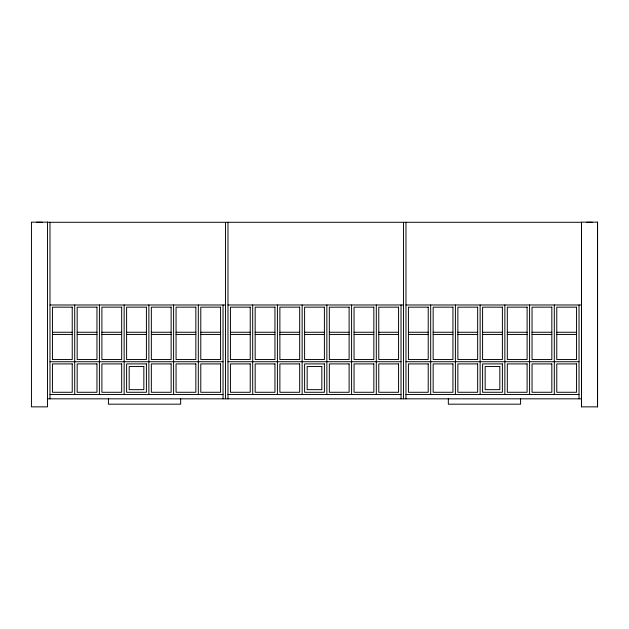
<?xml version="1.0" encoding="UTF-8"?>
<svg xmlns="http://www.w3.org/2000/svg" width="629" height="629" viewBox="0 0 629 629"><rect width="100%" height="100%" fill="white"/><g stroke="black" fill="none" stroke-linecap="round" stroke-linejoin="round"><path stroke-width="0.94" d="M108.424 398.825L108.424 404.18L180.665 404.188L180.665 398.825M581.487 406.861L581.487 222.139L597.55 222.139L597.55 406.853L581.487 406.861L581.487 222.296L47.513 222.296M597.55 406.861L597.55 222.139M36.804 222.296L42.159 222.296M586.841 222.296L592.196 222.296M49.982 304.986L225.504 304.986M227.973 304.986L403.496 304.979M405.964 304.979L581.487 304.979M52.443 332.261L72.233 332.261M77.17 332.261L96.96 332.261M101.89 332.261L121.68 332.261M126.61 332.261L146.408 332.261M151.337 332.261L171.127 332.261M176.057 332.261L195.847 332.261M200.785 332.261L220.575 332.261M230.434 332.261L250.224 332.261M255.162 332.261L274.952 332.261M279.881 332.261L299.671 332.261M304.601 332.261L324.399 332.261M329.329 332.261L349.119 332.261M354.048 332.261L373.838 332.261M378.776 332.261L398.566 332.261M408.425 332.261L428.215 332.261M433.153 332.261L452.943 332.261M457.873 332.261L477.663 332.261M482.592 332.261L502.39 332.261M507.32 332.261L527.11 332.261M532.04 332.261L551.83 332.261M556.767 332.261L576.557 332.261M52.443 334.447L72.233 334.447M77.17 334.447L96.96 334.447M101.89 334.447L121.68 334.447M126.61 334.447L146.408 334.447M151.337 334.447L171.127 334.447M176.057 334.447L195.847 334.447M200.785 334.447L220.575 334.447M230.434 334.447L250.224 334.447M255.162 334.447L274.952 334.447M279.881 334.447L299.671 334.447M304.601 334.447L324.399 334.447M329.329 334.447L349.119 334.447M354.048 334.447L373.838 334.447M378.776 334.447L398.566 334.447M408.425 334.447L428.215 334.447M433.153 334.447L452.943 334.447M457.873 334.447L477.663 334.447M482.592 334.447L502.39 334.447M507.32 334.447L527.11 334.447M532.04 334.447L551.83 334.447M556.767 334.447L576.557 334.447M49.982 361.73L223.036 361.73M227.973 361.73L401.027 361.722M405.964 361.722L579.018 361.722M49.982 394.462L223.036 394.462M227.973 394.462L401.027 394.462M405.964 394.462L579.018 394.462M47.513 398.833L581.487 398.825M579.018 304.979L579.018 398.825M554.298 304.979L554.298 394.462M529.579 304.979L529.579 394.462M520.584 398.825L520.576 404.18L448.335 404.188L448.335 398.825M504.851 304.979L504.851 394.462M480.131 304.979L480.131 394.462M455.404 304.979L455.404 394.462M430.684 304.979L430.684 394.462M405.964 222.296L405.964 398.825M403.496 222.296L403.496 398.825M401.027 304.979L401.027 398.825M376.307 304.979L376.307 394.462M351.587 304.986L351.587 394.462M326.86 304.986L326.86 394.462M302.14 304.986L302.14 394.462M277.413 304.986L277.413 394.462M252.693 304.986L252.693 394.462M227.973 222.296L227.973 398.825M225.504 222.296L225.504 398.825M223.036 304.986L223.036 398.825M198.316 304.986L198.316 394.462M173.596 304.986L173.596 394.462M148.869 304.986L148.869 394.462M124.149 304.986L124.149 394.462M99.421 304.986L99.421 394.462M74.702 304.986L74.702 394.462M49.982 222.296L49.982 398.833M47.513 222.147L31.45 222.147L31.45 406.861L47.513 406.861L47.513 222.147M72.233 307.164L52.443 307.164L52.443 359.544L72.233 359.544L72.233 307.164M96.96 307.164L77.17 307.164L77.17 359.544L96.96 359.544L96.96 307.164M121.68 307.164L101.89 307.164L101.89 359.544L121.68 359.544L121.68 307.164M146.408 307.164L126.61 307.164L126.61 359.544L146.408 359.544L146.408 307.164M171.127 307.164L151.337 307.164L151.337 359.544L171.127 359.544L171.127 307.164M195.847 307.164L176.057 307.164L176.057 359.544L195.847 359.544L195.847 307.164M220.575 307.164L200.785 307.164L200.785 359.544L220.575 359.544L220.575 307.164M250.224 307.164L230.434 307.164L230.434 359.544L250.224 359.544L250.224 307.164M274.952 307.164L255.162 307.164L255.162 359.544L274.952 359.544L274.952 307.164M299.671 307.164L279.881 307.164L279.881 359.544L299.671 359.544L299.671 307.164M324.399 307.164L304.601 307.164L304.601 359.544L324.399 359.544L324.399 307.164M349.119 307.164L329.329 307.164L329.329 359.544L349.119 359.544L349.119 307.164M373.838 307.164L354.048 307.164L354.048 359.544L373.838 359.544L373.838 307.164M398.566 307.164L378.776 307.164L378.776 359.544L398.566 359.544L398.566 307.164M428.215 307.164L408.425 307.164L408.425 359.544L428.215 359.544L428.215 307.164M452.943 307.164L433.153 307.164L433.153 359.544L452.943 359.544L452.943 307.164M477.663 307.164L457.873 307.164L457.873 359.544L477.663 359.544L477.663 307.164M502.39 307.164L482.592 307.164L482.592 359.544L502.39 359.544L502.39 307.164M527.11 307.164L507.32 307.164L507.32 359.544L527.11 359.544L527.11 307.164M551.83 307.164L532.04 307.164L532.04 359.544L551.83 359.544L551.83 307.164M576.557 307.164L556.767 307.164L556.767 359.544L576.557 359.544L576.557 307.164M72.233 363.908L52.443 363.908L52.443 392.284L72.233 392.284L72.233 363.908M96.96 363.908L77.17 363.908L77.17 392.284L96.96 392.284L96.96 363.908M121.68 363.908L101.89 363.908L101.89 392.284L121.68 392.284L121.68 363.908M146.408 363.908L126.61 363.908L126.61 392.284L146.408 392.284L146.408 363.908M171.127 363.908L151.337 363.908L151.337 392.284L171.127 392.284L171.127 363.908M195.847 363.908L176.057 363.908L176.057 392.284L195.847 392.284L195.847 363.908M220.575 363.908L200.785 363.908L200.785 392.284L220.575 392.284L220.575 363.908M250.224 363.908L230.434 363.908L230.434 392.284L250.224 392.284L250.224 363.908M274.952 363.908L255.162 363.908L255.162 392.284L274.952 392.284L274.952 363.908M299.671 363.908L279.881 363.908L279.881 392.284L299.671 392.284L299.671 363.908M324.399 363.908L304.601 363.908L304.609 392.284L324.399 392.284L324.399 363.908M349.119 363.908L329.329 363.908L329.329 392.284L349.119 392.284L349.119 363.908M373.838 363.908L354.048 363.908L354.048 392.284L373.838 392.284L373.838 363.908M398.566 363.908L378.776 363.908L378.776 392.284L398.566 392.284L398.566 363.908M428.215 363.908L408.425 363.908L408.425 392.284L428.215 392.284L428.215 363.908M452.943 363.908L433.153 363.908L433.153 392.284L452.943 392.284L452.943 363.908M477.663 363.908L457.873 363.908L457.873 392.284L477.663 392.276L477.663 363.908M502.39 363.908L482.6 363.908L482.6 392.276L502.39 392.276L502.39 363.908M527.11 363.908L507.32 363.908L507.32 392.276L527.11 392.276L527.11 363.908M551.83 363.908L532.04 363.908L532.04 392.276L551.83 392.276L551.83 363.908M576.557 363.908L556.767 363.908L556.767 392.276L576.557 392.276L576.557 363.908M143.844 366.542L129.173 366.542L129.173 389.65L143.844 389.65L143.844 366.542M321.836 366.542L307.164 366.542L307.164 389.65L321.836 389.65L321.836 366.542M499.827 366.542L485.156 366.542L485.156 389.65L499.827 389.65L499.827 366.542"/></g></svg>
